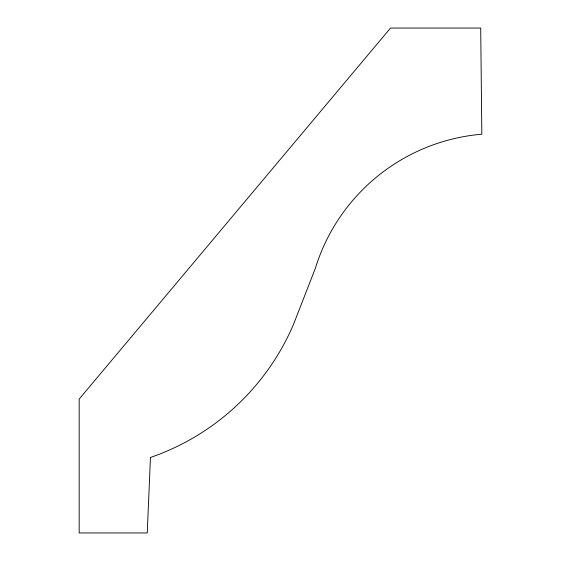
<?xml version="1.0" encoding="UTF-8"?>
<svg xmlns="http://www.w3.org/2000/svg" width="561" height="561" viewBox="0 0 561 561"><rect width="100%" height="100%" fill="white"/><g stroke="black" fill="none" stroke-linecap="round" stroke-linejoin="round"><path stroke-width="0.84" d="M150.453 457.467L147.248 532.95L79.171 532.95L79.171 399.095L390.519 28.05L480.714 28.05L481.829 134.212A191.133 191.133 0 0 0 315.296 268.467L293.319 324.819A240.865 240.865 0 0 1 150.453 457.467"/></g></svg>
